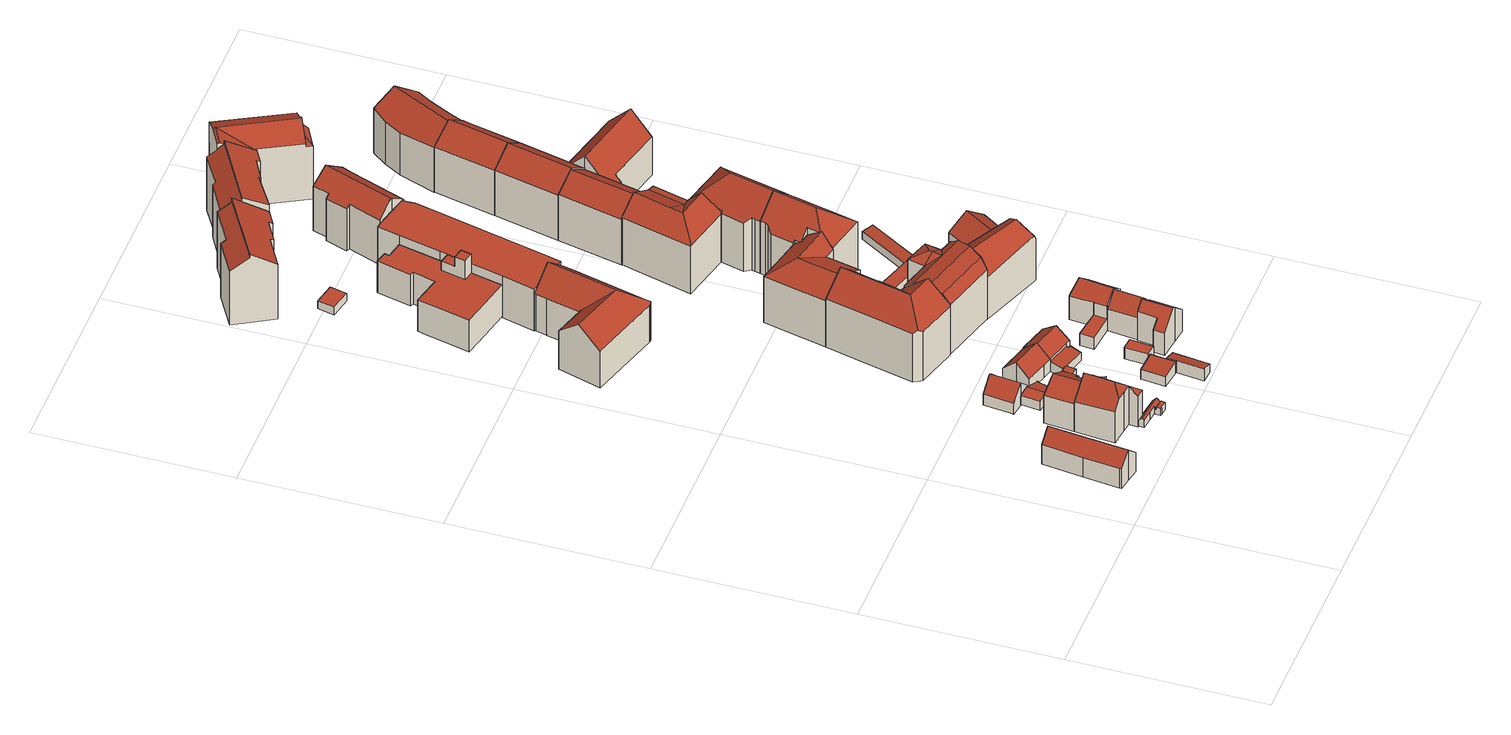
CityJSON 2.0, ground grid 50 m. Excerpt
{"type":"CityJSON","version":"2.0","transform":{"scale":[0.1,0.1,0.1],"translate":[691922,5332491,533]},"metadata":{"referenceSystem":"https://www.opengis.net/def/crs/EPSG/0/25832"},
"CityObjects":{
"building1":{"type":"Building","attributes":{"Gemeindeschluessel":"09162000","HoeheDach":"543.612","HoeheGrund":"534.623","Methode":"1000","NiedrigsteTraufeDesGebaeudes":"540.360","Geometrietyp2DReferenz":"3000","function":"31001_1000","roofType":"3100","measuredHeight":8.99,"storeysAboveGround":2},"geometry":[{"type":"MultiSurface","lod":"2","boundaries":[[[0,1,2,3]],[[4,5,6,7]],[[7,6,8,9]],[[0,10,11,12,1]],[[13,9,8,14,15]],[[3,2,5,4]],[[11,10,13,15]],[[11,15,14,12]],[[1,12,14,8,6,5,2]],[[10,0,3,4,7,9,13]]],"semantics":{"surfaces":[{"type":"WallSurface"},{"type":"RoofSurface"},{"type":"GroundSurface"}],"values":[0,0,0,0,0,0,0,1,1,2]}}]},
"building2":{"type":"Building","attributes":{"Gemeindeschluessel":"09162000","HoeheDach":"548.108","HoeheGrund":"534.430","Methode":"1000","NiedrigsteTraufeDesGebaeudes":"543.340","Geometrietyp2DReferenz":"3000","function":"31001_1000","roofType":"3200","measuredHeight":13.68,"storeysAboveGround":2},"geometry":[{"type":"MultiSurface","lod":"2","boundaries":[[[16,17,18,19]],[[20,21,22,23,24,25]],[[26,27,28,29]],[[30,31,32,33]],[[34,35,36,37]],[[38,39,25,24,40,41]],[[37,36,42,43]],[[43,42,17,16]],[[44,29,28,45,38,41]],[[45,46,35,21,20,25,39,38]],[[35,34,22,21]],[[28,27,32,31,47,46,45]],[[31,30,48,19,18,47]],[[47,18,17,42,36,35,46]],[[16,19,48,30,33,26,29,44,41,40,24,23,22,34,37,43]],[[33,32,27,26]]],"semantics":{"surfaces":[{"type":"WallSurface"},{"type":"RoofSurface"},{"type":"GroundSurface"}],"values":[0,0,0,0,0,0,0,0,0,1,0,1,0,1,2,0]}}]},
"building3":{"type":"Building","attributes":{"Gemeindeschluessel":"09162000","HoeheDach":"537.457","HoeheGrund":"534.820","Methode":"2000","NiedrigsteTraufeDesGebaeudes":"536.314","Geometrietyp2DReferenz":"3000","function":"31001_2000","roofType":"3100","measuredHeight":2.64},"geometry":[{"type":"MultiSurface","lod":"2","boundaries":[[[49,50,51,52]],[[53,54,55,56]],[[52,51,54,53]],[[57,58,49,52,53,56,59,60,61,62,63,64,65,66]],[[54,51,50,67,68,55]],[[60,69,70,61]],[[71,72,73,64,63,62]],[[65,74,75,66]],[[76,75,74,73,72]],[[70,69,77,78,76,72,71]],[[55,68,77,69,60,59,56]],[[77,68,67,78]],[[78,67,50,49,58,57,66,75,76]],[[61,70,71,62]],[[64,73,74,65]]],"semantics":{"surfaces":[{"type":"WallSurface"},{"type":"GroundSurface"},{"type":"RoofSurface"}],"values":[0,0,0,1,2,0,0,0,2,2,0,0,0,0,0]}}]},
"building4":{"type":"Building","attributes":{"Gemeindeschluessel":"09162000","HoeheDach":"545.490","HoeheGrund":"534.473","Methode":"2000","NiedrigsteTraufeDesGebaeudes":"538.808","Geometrietyp2DReferenz":"3000","function":"31001_1000","roofType":"3100","measuredHeight":11.02,"storeysAboveGround":2},"geometry":[{"type":"MultiSurface","lod":"2","boundaries":[[[79,80,81,82,83,84]],[[85,86,87,88]],[[89,90,91,87,86,92]],[[81,93,94,82]],[[95,88,87,91,96]],[[97,84,83,98,99,100,101,102,103,104,96,91,90]],[[94,98,83,82]],[[95,96,104,105]],[[106,103,102,107]],[[79,108,109,110,111,85,88,95,105,106,107,112,113,114,115,80]],[[79,84,97,108]],[[115,114,99,98,94,93]],[[115,93,81,80]],[[107,102,101,112]],[[105,104,103,106]],[[111,92,86,85]],[[110,109,108,97,90,89]],[[113,100,99,114]],[[112,101,100,113]],[[110,89,92,111]]],"semantics":{"surfaces":[{"type":"WallSurface"},{"type":"RoofSurface"},{"type":"GroundSurface"}],"values":[0,0,1,1,0,1,0,0,0,2,0,0,0,0,0,0,0,0,0,0]}}]},
"building5":{"type":"Building","attributes":{"Gemeindeschluessel":"09162000","HoeheDach":"537.330","HoeheGrund":"534.610","Methode":"2000","NiedrigsteTraufeDesGebaeudes":"537.330","Geometrietyp2DReferenz":"3000","function":"31001_2000","roofType":"1000","measuredHeight":2.72},"geometry":[{"type":"MultiSurface","lod":"2","boundaries":[[[116,117,118,119]],[[120,118,117,121]],[[122,116,119,123]],[[123,119,118,120]],[[121,117,116,122]],[[123,120,121,122]]],"semantics":{"surfaces":[{"type":"RoofSurface"},{"type":"WallSurface"},{"type":"GroundSurface"}],"values":[0,1,1,1,1,2]}}]},
"building6":{"type":"Building","attributes":{"Gemeindeschluessel":"09162000","HoeheDach":"540.920","HoeheGrund":"534.300","Methode":"2000","NiedrigsteTraufeDesGebaeudes":"537.464","Geometrietyp2DReferenz":"3000","function":"31001_1000","roofType":"3100","measuredHeight":6.62,"storeysAboveGround":1},"geometry":[{"type":"MultiSurface","lod":"2","boundaries":[[[124,125,126,127]],[[128,129,125,124,130,131]],[[132,133,134,126,125,129,128]],[[135,136,137,138,134,133]],[[139,140,141,142,131,130,124,127,143,144,145]],[[142,132,128,131]],[[134,138,137,145,144,143,127,126]],[[140,139,145,137,136,135]],[[141,140,135,133,132,142]]],"semantics":{"surfaces":[{"type":"WallSurface"},{"type":"RoofSurface"},{"type":"GroundSurface"}],"values":[0,0,1,1,2,0,0,0,0]}}]},
"building7":{"type":"Building","attributes":{"Gemeindeschluessel":"09162000","HoeheDach":"537.232","HoeheGrund":"534.680","Methode":"1000","NiedrigsteTraufeDesGebaeudes":"536.716","Geometrietyp2DReferenz":"3000","function":"31001_2000","roofType":"1000","measuredHeight":2.55},"geometry":[{"type":"MultiSurface","lod":"2","boundaries":[[[146,147,148,149]],[[146,150,151,152,153,147]],[[147,153,152,154,155,148]],[[149,148,155,156]],[[150,146,149,156,157,151]],[[154,152,151,157,156,155]]],"semantics":{"surfaces":[{"type":"WallSurface"},{"type":"RoofSurface"},{"type":"GroundSurface"}],"values":[0,0,1,0,2,0]}}]},
"building8":{"type":"Building","attributes":{"Gemeindeschluessel":"09162000","HoeheDach":"537.450","HoeheGrund":"534.527","Methode":"9999","NiedrigsteTraufeDesGebaeudes":"534.730","Geometrietyp2DReferenz":"3000","function":"31001_2000","roofType":"1000","measuredHeight":2.92},"geometry":[{"type":"MultiSurface","lod":"2","boundaries":[[[158,159,160,161]],[[162,163,164,165]],[[166,115,167,159,158,168]],[[169,165,164,161,160,170]],[[171,80,169,170]],[[166,168,172,173]],[[169,80,115,166,173,162,165]],[[171,170,160,159,167]],[[161,164,163,172,168,158]],[[80,171,167,115]],[[173,172,163,162]]],"semantics":{"surfaces":[{"type":"WallSurface"},{"type":"GroundSurface"},{"type":"RoofSurface"}],"values":[0,0,0,0,0,0,1,2,2,0,0]}}]},
"building9":{"type":"Building","attributes":{"Gemeindeschluessel":"09162000","HoeheDach":"537.350","HoeheGrund":"534.540","Methode":"1000","NiedrigsteTraufeDesGebaeudes":"537.350","Geometrietyp2DReferenz":"3000","function":"31001_2000","roofType":"1000","measuredHeight":2.81},"geometry":[{"type":"MultiSurface","lod":"2","boundaries":[[[174,175,176,177,178,179]],[[180,181,182,183,184,185,186,187,176,175,174]],[[188,184,183,189]],[[190,186,185,191]],[[192,187,186,190]],[[189,173,166,193,179,178,177,192,190,191,188]],[[189,183,182,173]],[[191,185,184,188]],[[173,182,181,166]],[[177,176,187,192]],[[193,166,181,180,174,179]]],"semantics":{"surfaces":[{"type":"WallSurface"},{"type":"RoofSurface"},{"type":"GroundSurface"}],"values":[0,1,0,0,0,2,0,0,0,0,0]}}]},
"building10":{"type":"Building","attributes":{"Gemeindeschluessel":"09162000","HoeheDach":"541.440","HoeheGrund":"534.390","Methode":"2000","NiedrigsteTraufeDesGebaeudes":"537.827","Geometrietyp2DReferenz":"3000","function":"31001_1000","roofType":"3100","measuredHeight":7.05,"storeysAboveGround":1},"geometry":[{"type":"MultiSurface","lod":"2","boundaries":[[[194,195,196,197,198]],[[199,195,194,200]],[[201,199,200,202,203,204,205,206]],[[204,207,208,205]],[[200,194,198,202]],[[205,208,209,206]],[[195,199,201,206,209,196]],[[198,197,207,204,203,202]],[[196,209,208,207,197]]],"semantics":{"surfaces":[{"type":"RoofSurface"},{"type":"WallSurface"},{"type":"GroundSurface"}],"values":[0,1,2,1,1,1,1,1,0]}}]},
"building11":{"type":"Building","attributes":{"Gemeindeschluessel":"09162000","HoeheDach":"538.033","HoeheGrund":"534.700","Methode":"1000","NiedrigsteTraufeDesGebaeudes":"537.458","Geometrietyp2DReferenz":"3000","function":"31001_2000","roofType":"1000","measuredHeight":3.33},"geometry":[{"type":"MultiSurface","lod":"2","boundaries":[[[210,211,212,213]],[[214,215,216,217]],[[218,219,220,221]],[[215,219,218,216]],[[212,221,220,213]],[[211,217,216,218,221,212]],[[214,217,211,210]],[[215,214,210,213,220,219]]],"semantics":{"surfaces":[{"type":"WallSurface"},{"type":"RoofSurface"},{"type":"GroundSurface"}],"values":[0,0,0,0,0,1,0,2]}}]},
"building12":{"type":"Building","attributes":{"Gemeindeschluessel":"09162000","HoeheDach":"538.319","HoeheGrund":"534.740","Methode":"1000","NiedrigsteTraufeDesGebaeudes":"537.349","Geometrietyp2DReferenz":"3000","function":"31001_2000","roofType":"2100","measuredHeight":3.58},"geometry":[{"type":"MultiSurface","lod":"2","boundaries":[[[222,214,215,223,224]],[[225,226,227,228,229]],[[214,228,227,215]],[[222,229,228,214]],[[224,225,229,222]],[[215,227,226,223]],[[223,226,225,224]]],"semantics":{"surfaces":[{"type":"GroundSurface"},{"type":"RoofSurface"},{"type":"WallSurface"}],"values":[0,1,2,2,2,2,2]}}]},
"building13":{"type":"Building","attributes":{"Gemeindeschluessel":"09162000","HoeheDach":"540.868","HoeheGrund":"534.379","Methode":"2000","NiedrigsteTraufeDesGebaeudes":"536.811","Geometrietyp2DReferenz":"3000","function":"31001_1000","roofType":"3100","measuredHeight":6.49,"storeysAboveGround":1},"geometry":[{"type":"MultiSurface","lod":"2","boundaries":[[[230,231,232,233]],[[206,234,235,236]],[[237,238,239,240]],[[241,242,243,244]],[[245,235,234,246]],[[199,244,243,247,248,246,234,206]],[[240,239,249,250]],[[250,249,251,252]],[[230,236,235,245,231]],[[253,233,232,254,255,256]],[[252,251,242,241]],[[230,233,253,237,240,250,252,241,244,199,206,236]],[[255,254,248,247]],[[248,254,232,231,245,246]],[[253,256,238,237]],[[242,251,249,239,238,256,255,247,243]]],"semantics":{"surfaces":[{"type":"WallSurface"},{"type":"RoofSurface"},{"type":"GroundSurface"}],"values":[0,0,0,0,1,0,0,0,0,0,0,2,0,1,0,1]}}]},
"building14":{"type":"Building","attributes":{"Gemeindeschluessel":"09162000","HoeheDach":"554.400","HoeheGrund":"534.410","Methode":"2000","NiedrigsteTraufeDesGebaeudes":"548.645","Geometrietyp2DReferenz":"3000","function":"31001_9998","roofType":"3100","measuredHeight":19.99,"storeysAboveGround":4},"geometry":[{"type":"MultiSurface","lod":"2","boundaries":[[[257,258,259,260,261,262]],[[263,264,265,266,267,268]],[[269,270,271,272]],[[267,273,274,275,276,268]],[[265,277,278,279,280,281,282,266]],[[272,271,283,284]],[[285,286,287,283,271,270,288,289,290,258,257,291,282]],[[292,293,294,290,289,288]],[[275,274,262,261]],[[295,296,278,277,265,264]],[[297,298,284,283,287,286]],[[285,299,300,301,302,303,297,286]],[[281,280,304,300,299,285,282]],[[305,279,278,296]],[[266,282,291,257,262,274,273,267]],[[279,305,306,307,304,280]],[[292,288,270,269]],[[301,300,304,307]],[[293,292,269,272,284,298,297,303,302,301,307,306,305,296,295,264,263,268,276,275,261,260,259,294]],[[259,258,290,294]]],"semantics":{"surfaces":[{"type":"WallSurface"},{"type":"RoofSurface"},{"type":"GroundSurface"}],"values":[0,0,0,0,1,0,1,0,0,0,0,0,1,0,1,0,0,0,2,0]}}]},
"building15":{"type":"Building","attributes":{"Gemeindeschluessel":"09162000","HoeheDach":"537.800","HoeheGrund":"534.540","Methode":"2000","NiedrigsteTraufeDesGebaeudes":"537.800","Geometrietyp2DReferenz":"3000","function":"31001_2000","roofType":"1000","measuredHeight":3.26},"geometry":[{"type":"MultiSurface","lod":"2","boundaries":[[[308,309,310,311]],[[312,313,314,315,316,317]],[[311,310,312,317]],[[310,309,318,319,314,313,312]],[[315,314,319,320]],[[311,317,316,315,320,321,308]],[[318,309,308,321,320,319]]],"semantics":{"surfaces":[{"type":"WallSurface"},{"type":"RoofSurface"},{"type":"GroundSurface"}],"values":[0,0,0,1,0,2,0]}}]},
"building16":{"type":"Building","attributes":{"Gemeindeschluessel":"09162000","HoeheDach":"550.310","HoeheGrund":"534.090","Methode":"2000","NiedrigsteTraufeDesGebaeudes":"545.001","Geometrietyp2DReferenz":"3000","function":"31001_1000","roofType":"3100","measuredHeight":16.22,"storeysAboveGround":4},"geometry":[{"type":"MultiSurface","lod":"2","boundaries":[[[322,323,324,325]],[[326,327,328,329]],[[330,331,332,333]],[[334,335,323,322]],[[336,337,338,339,340]],[[325,324,338,337]],[[341,342,343,328,327,344,345]],[[336,340,346,347]],[[341,339,338,324,323,335,348]],[[332,349,343,342,333]],[[350,344,327,326]],[[341,348,330,333,342]],[[335,334,331,330,348]],[[351,350,326,329,349,332,331,334,322,325,337,336,347,352,353,354]],[[350,351,355,345,344]],[[356,354,353,352,357]],[[355,351,354,356]],[[343,349,329,328]],[[347,346,357,352]],[[341,345,355,356,357,346,340,339]]],"semantics":{"surfaces":[{"type":"WallSurface"},{"type":"RoofSurface"},{"type":"GroundSurface"}],"values":[0,0,0,0,0,0,1,0,1,0,0,1,0,2,0,0,0,0,0,1]}}]},
"building17":{"type":"Building","attributes":{"Gemeindeschluessel":"09162000","HoeheDach":"545.024","HoeheGrund":"534.330","Methode":"1000","NiedrigsteTraufeDesGebaeudes":"540.988","Geometrietyp2DReferenz":"3000","function":"31001_1000","roofType":"3100","measuredHeight":10.69,"storeysAboveGround":2},"geometry":[{"type":"MultiSurface","lod":"2","boundaries":[[[358,359,360,361,362,363,364,365,366,367,368,369]],[[364,370,371,365]],[[368,372,373,369]],[[374,372,368,367,366,375]],[[359,376,377,360]],[[377,376,378,373,372,374,379]],[[359,358,369,373,378,376]],[[361,360,377,379,380,362]],[[363,381,370,364]],[[362,380,381,363]],[[379,374,375,371,370,381,380]],[[365,371,375,366]]],"semantics":{"surfaces":[{"type":"GroundSurface"},{"type":"WallSurface"},{"type":"RoofSurface"}],"values":[0,1,1,1,1,2,1,1,1,1,2,1]}}]},
"building18":{"type":"Building","attributes":{"Gemeindeschluessel":"09162000","HoeheDach":"549.221","HoeheGrund":"534.220","Methode":"2000","NiedrigsteTraufeDesGebaeudes":"543.650","Geometrietyp2DReferenz":"3000","function":"31001_1000","roofType":"1000","measuredHeight":15,"storeysAboveGround":3},"geometry":[{"type":"MultiSurface","lod":"2","boundaries":[[[382,383,384,385]],[[386,387,388,389]],[[390,391,392,393]],[[394,395,396,397,398,399,400,401,402,403,389,388,404]],[[405,406,407,408,409,410,411,412]],[[413,414,396,395,415,416,405,412]],[[417,387,386,418,419,420,421]],[[419,418,403,402]],[[422,423,424,425,409,408]],[[394,404,417,421]],[[393,392,426,427]],[[389,403,418,386]],[[428,429,401,400]],[[404,388,387,417]],[[385,384,391,390]],[[423,430,431,383,382,432,433,424]],[[434,429,428,435,427,426]],[[416,415,395,394,421,420,419,402,401,429,434,426,392,391,384,383,431,430,423,422,408,407,406,405]],[[400,399,398,397,396,414,413,412,411,410,409,425,424,433,432,382,385,390,393,427,435,428]]],"semantics":{"surfaces":[{"type":"WallSurface"},{"type":"RoofSurface"},{"type":"GroundSurface"}],"values":[0,0,0,0,0,0,0,0,0,0,0,1,0,1,0,0,0,1,2]}}]},
"building19":{"type":"Building","attributes":{"Gemeindeschluessel":"09162000","HoeheDach":"544.416","HoeheGrund":"534.260","Methode":"1000","NiedrigsteTraufeDesGebaeudes":"537.760","Geometrietyp2DReferenz":"3000","function":"31001_1000","roofType":"3100","measuredHeight":10.16,"storeysAboveGround":2},"geometry":[{"type":"MultiSurface","lod":"2","boundaries":[[[436,437,438,439]],[[440,441,442,443,444,445,446]],[[439,438,442,441]],[[447,448,449,450,451,452]],[[453,436,439,441,440,446,454,455,456,457,458,459,451,450,449,460]],[[442,438,461,448,447,452,462,463,464,465,443]],[[445,466,467,455,454,446]],[[437,468,469,448,461,438]],[[436,453,460,469,468,437]],[[444,470,471,467,466,445]],[[471,470,465,464,457,456,455,467]],[[464,463,462,452,451,459,458,457]],[[449,448,469,460]],[[444,443,465,470]]],"semantics":{"surfaces":[{"type":"WallSurface"},{"type":"GroundSurface"},{"type":"RoofSurface"}],"values":[0,0,0,0,1,2,0,2,0,2,0,0,0,0]}}]},
"building20":{"type":"Building","attributes":{"Gemeindeschluessel":"09162000","HoeheDach":"544.190","HoeheGrund":"534.220","Methode":"1000","NiedrigsteTraufeDesGebaeudes":"540.621","Geometrietyp2DReferenz":"3000","function":"31001_1000","roofType":"3100","measuredHeight":9.97,"storeysAboveGround":2},"geometry":[{"type":"MultiSurface","lod":"2","boundaries":[[[472,473,474,475]],[[474,476,477,478]],[[473,479,476,474]],[[475,474,478,480]],[[481,479,473,472]],[[476,482,483,477]],[[480,478,477,483]],[[472,475,480,483,482,481]],[[482,476,479,481]]],"semantics":{"surfaces":[{"type":"WallSurface"},{"type":"RoofSurface"},{"type":"GroundSurface"}],"values":[0,1,1,0,0,0,0,2,0]}}]},
"building21":{"type":"Building","attributes":{"Gemeindeschluessel":"09162000","HoeheDach":"552.290","HoeheGrund":"534.430","Methode":"2000","NiedrigsteTraufeDesGebaeudes":"549.208","Geometrietyp2DReferenz":"3000","function":"31001_1000","roofType":"3100","measuredHeight":17.86,"storeysAboveGround":4},"geometry":[{"type":"MultiSurface","lod":"2","boundaries":[[[484,485,486,487,305,307,301,488,489,490,491,492,493,494]],[[495,496,497,498]],[[499,500,501,502,503,504,505,506,507,508,509]],[[489,488,507,506]],[[510,499,509,511,512,513]],[[496,514,515,516,497]],[[493,501,500,494]],[[491,515,514,517,503,502,492]],[[486,518,519,487]],[[503,517,495,504]],[[301,307,511,509,508]],[[493,492,502,501]],[[504,495,498,505]],[[490,516,515,491]],[[305,512,511,307]],[[517,514,496,495]],[[520,518,486,485,521]],[[301,508,507,488]],[[489,506,505,498,497,516,490]],[[510,513,522,520,521]],[[484,494,500,499,510]],[[305,487,519,522,513,512]],[[518,520,522,519]],[[484,510,521,485]]],"semantics":{"surfaces":[{"type":"GroundSurface"},{"type":"RoofSurface"},{"type":"WallSurface"}],"values":[0,1,1,2,1,1,2,2,2,1,2,2,1,2,2,1,2,2,2,1,2,2,1,2]}}]},
"building22":{"type":"Building","attributes":{"Gemeindeschluessel":"09162000","HoeheDach":"552.260","HoeheGrund":"534.350","Methode":"2000","NiedrigsteTraufeDesGebaeudes":"548.125","Geometrietyp2DReferenz":"3000","function":"31001_1000","roofType":"3100","measuredHeight":17.91,"storeysAboveGround":4},"geometry":[{"type":"MultiSurface","lod":"2","boundaries":[[[523,524,525,526]],[[259,527,528,261]],[[529,530,531,532,533,534]],[[535,536,537,294]],[[294,537,527,259]],[[538,539,540,541,542,535,294,259,261,543,275,544,545,546,547,548,523,526,549]],[[531,550,551,552,525,524,553,554,555,532]],[[535,542,541,556,557,558,536]],[[543,261,528,529,534,275]],[[526,525,552,549]],[[548,553,524,523]],[[540,539,559,560,556,541]],[[534,533,532,555,546,545,544,275]],[[528,527,537,536,558,557,531,530,529]],[[557,556,560,559,551,550,531]],[[559,539,538,549,552,551]],[[554,553,548,547,546,555]]],"semantics":{"surfaces":[{"type":"WallSurface"},{"type":"RoofSurface"},{"type":"GroundSurface"}],"values":[0,0,1,0,0,2,1,0,0,0,0,0,0,1,1,0,0]}}]},
"building23":{"type":"Building","attributes":{"Gemeindeschluessel":"09162000","HoeheDach":"536.287","HoeheGrund":"533.990","Methode":"1000","NiedrigsteTraufeDesGebaeudes":"536.287","Geometrietyp2DReferenz":"3000","function":"31001_2000","roofType":"1000","measuredHeight":2.3},"geometry":[{"type":"MultiSurface","lod":"2","boundaries":[[[561,562,563,564]],[[562,565,566,563]],[[567,565,562,561]],[[564,563,566,568]],[[568,566,565,567]],[[564,568,567,561]]],"semantics":{"surfaces":[{"type":"WallSurface"},{"type":"RoofSurface"},{"type":"GroundSurface"}],"values":[0,1,0,0,0,2]}}]},
"building24":{"type":"Building","attributes":{"Gemeindeschluessel":"09162000","HoeheDach":"554.350","HoeheGrund":"533.870","Methode":"2000","NiedrigsteTraufeDesGebaeudes":"548.756","Geometrietyp2DReferenz":"3000","function":"31001_1000","roofType":"2200","measuredHeight":20.48,"storeysAboveGround":5},"geometry":[{"type":"MultiSurface","lod":"2","boundaries":[[[569,570,571,572]],[[571,570,573,574,575,576,577,578]],[[579,580,581,582]],[[583,572,571,578,584,585,586]],[[582,581,587,588]],[[589,574,573,590]],[[591,589,590,569,572,583,586,592,579,582,588,593,594]],[[594,576,575,591]],[[586,585,595,592]],[[590,573,570,569]],[[584,578,577,596]],[[592,595,580,579]],[[591,575,574,589]],[[576,594,593,588,587,596,577]],[[584,596,587,581,580,595,585]]],"semantics":{"surfaces":[{"type":"WallSurface"},{"type":"RoofSurface"},{"type":"GroundSurface"}],"values":[0,1,0,0,0,0,2,0,0,0,0,0,0,0,1]}}]},
"building25":{"type":"Building","attributes":{"Gemeindeschluessel":"09162000","HoeheDach":"538.297","HoeheGrund":"534.370","Methode":"1000","NiedrigsteTraufeDesGebaeudes":"537.617","Geometrietyp2DReferenz":"3000","function":"31001_2000","roofType":"2100","measuredHeight":3.93},"geometry":[{"type":"MultiSurface","lod":"2","boundaries":[[[597,598,599,600]],[[293,601,602,294]],[[603,604,605,606,599,598,607,602,601]],[[293,294,535,597,600,608,609,610,611]],[[600,599,606,608]],[[294,602,607,535]],[[609,605,604,610]],[[611,603,601,293]],[[535,607,598,597]],[[610,604,603,611]],[[608,606,605,609]]],"semantics":{"surfaces":[{"type":"WallSurface"},{"type":"RoofSurface"},{"type":"GroundSurface"}],"values":[0,0,1,2,0,0,0,0,0,0,0]}}]},
"building26":{"type":"Building","attributes":{"Gemeindeschluessel":"09162000","HoeheDach":"546.307","HoeheGrund":"533.830","Methode":"1000","NiedrigsteTraufeDesGebaeudes":"546.307","Geometrietyp2DReferenz":"3000","function":"31001_1000","roofType":"1000","measuredHeight":12.48,"storeysAboveGround":4},"geometry":[{"type":"MultiSurface","lod":"2","boundaries":[[[612,613,614,615]],[[616,617,618,619]],[[620,621,622,623]],[[624,625,626,627]],[[626,612,615,627]],[[628,623,622,629]],[[630,631,632,633]],[[613,628,629,614]],[[632,616,619,634,620,623,628,613,612,626,625,635,633]],[[619,618,636,634]],[[637,631,630,638,624,627,615,614,629,622,621,636,618,617]],[[634,636,621,620]],[[632,631,637,617,616]],[[638,630,633,635]],[[638,635,625,624]]],"semantics":{"surfaces":[{"type":"WallSurface"},{"type":"RoofSurface"},{"type":"GroundSurface"}],"values":[0,0,0,0,0,0,0,0,1,0,2,0,0,0,0]}}]},
"building27":{"type":"Building","attributes":{"Gemeindeschluessel":"09162000","HoeheDach":"551.610","HoeheGrund":"534.280","Methode":"2000","NiedrigsteTraufeDesGebaeudes":"545.939","Geometrietyp2DReferenz":"3000","function":"31001_9998","roofType":"3200","measuredHeight":17.33,"storeysAboveGround":4},"geometry":[{"type":"MultiSurface","lod":"2","boundaries":[[[639,640,641,642,643,644,645,646,647,648,649,650,651,652]],[[646,653,654,647]],[[640,639,652,655,656,657]],[[658,659,655,652,651,650,649,660]],[[661,657,656,655,659,658,662]],[[642,663,664,643]],[[645,665,653,646]],[[648,666,660,649]],[[647,654,666,648]],[[641,640,657,661,663,642]],[[662,658,660,666,654,653,665,667]],[[664,667,665,645,644,643]],[[661,662,667,664,663]]],"semantics":{"surfaces":[{"type":"GroundSurface"},{"type":"WallSurface"},{"type":"RoofSurface"}],"values":[0,1,1,1,2,1,1,1,1,1,2,1,2]}}]},
"building28":{"type":"Building","attributes":{"Gemeindeschluessel":"09162000","HoeheDach":"555.127","HoeheGrund":"534.210","Methode":"2000","NiedrigsteTraufeDesGebaeudes":"548.786","Geometrietyp2DReferenz":"3000","function":"31001_1000","roofType":"3200","measuredHeight":20.92,"storeysAboveGround":4},"geometry":[{"type":"MultiSurface","lod":"2","boundaries":[[[668,669,670,671]],[[672,673,674,675]],[[676,677,678,679,672,675,680,681,668,671,682,683,684,685]],[[685,686,687,676]],[[675,674,688,680]],[[677,689,690,678]],[[676,687,689,677]],[[683,691,692,684]],[[682,693,691,683]],[[688,674,673,694,695,692,691,693,670,669,696]],[[681,696,669,668]],[[671,670,693,682]],[[689,695,694,690]],[[680,688,696,681]],[[690,694,673,672,679,678]],[[686,685,684,692]],[[689,687,686,692,695]]],"semantics":{"surfaces":[{"type":"WallSurface"},{"type":"GroundSurface"},{"type":"RoofSurface"}],"values":[0,0,1,0,0,0,0,0,0,2,0,0,2,0,0,0,2]}}]},
"building29":{"type":"Building","attributes":{"Gemeindeschluessel":"09162000","HoeheDach":"552.072","HoeheGrund":"534.180","Methode":"2000","NiedrigsteTraufeDesGebaeudes":"547.992","Geometrietyp2DReferenz":"3000","function":"31001_1000","roofType":"2100","measuredHeight":17.89,"storeysAboveGround":4},"geometry":[{"type":"MultiSurface","lod":"2","boundaries":[[[697,698,699,700,701]],[[702,703,704,705]],[[706,707,708,709,710,711]],[[712,713,714,701,700,715]],[[716,717,718,719,715,700,699]],[[720,716,699,698]],[[718,717,721,705,704]],[[707,722,714,713,708]],[[712,715,719]],[[723,719,718,704,703]],[[723,711,710,712,719]],[[697,701,714,722]],[[712,710,709]],[[706,702,705,721,720,698,697,722,707]],[[702,706,711,723,703]],[[716,720,721,717]],[[709,708,713,712]]],"semantics":{"surfaces":[{"type":"WallSurface"},{"type":"RoofSurface"},{"type":"GroundSurface"}],"values":[0,0,0,1,1,0,0,0,1,1,1,0,0,2,0,0,1]}}]},
"building30":{"type":"Building","attributes":{"Gemeindeschluessel":"09162000","HoeheDach":"545.302","HoeheGrund":"534.299","Methode":"1000","NiedrigsteTraufeDesGebaeudes":"541.171","Geometrietyp2DReferenz":"3000","function":"31001_9998","roofType":"3100","measuredHeight":11,"storeysAboveGround":2},"geometry":[{"type":"MultiSurface","lod":"2","boundaries":[[[724,725,649,652]],[[726,727,728,729,730]],[[731,732,733,727]],[[734,729,728,735]],[[736,652,649,648,734,735,733,732]],[[735,728,727,733]],[[648,730,729,734]],[[731,737,736,732]],[[724,737,731,727,726,725]],[[737,724,652,736]],[[648,649,725,726,730]]],"semantics":{"surfaces":[{"type":"WallSurface"},{"type":"RoofSurface"},{"type":"GroundSurface"}],"values":[0,1,0,0,2,0,0,0,1,0,0]}}]},
"building31":{"type":"Building","attributes":{"Gemeindeschluessel":"09162000","HoeheDach":"536.997","HoeheGrund":"534.420","Methode":"2000","NiedrigsteTraufeDesGebaeudes":"536.705","Geometrietyp2DReferenz":"3000","function":"31001_2000","roofType":"1000","measuredHeight":2.58},"geometry":[{"type":"MultiSurface","lod":"2","boundaries":[[[738,739,740,741]],[[597,742,739,738]],[[743,740,739,742]],[[600,743,742,597]],[[741,740,743,600]],[[597,738,741,600]]],"semantics":{"surfaces":[{"type":"WallSurface"},{"type":"RoofSurface"},{"type":"GroundSurface"}],"values":[0,0,1,0,0,2]}}]},
"building32":{"type":"Building","attributes":{"Gemeindeschluessel":"09162000","HoeheDach":"554.073","HoeheGrund":"533.890","Methode":"2000","NiedrigsteTraufeDesGebaeudes":"549.270","Geometrietyp2DReferenz":"3000","function":"31001_1000","roofType":"2200","measuredHeight":20.18,"storeysAboveGround":5},"geometry":[{"type":"MultiSurface","lod":"2","boundaries":[[[744,745,746,747,748,588]],[[749,750,751,752]],[[753,754,755,756,757,758,759,746,745,744]],[[760,761,762,763]],[[763,764,749,752,594,765,766,588,748,747,767,768,769,770,771,760]],[[767,759,758,768]],[[763,762,772,764]],[[766,765,594,773,774,754,753,744,588]],[[764,772,750,749]],[[768,758,757,769]],[[754,774,775,755]],[[752,751,773,594]],[[747,746,759,767]],[[773,751,750,772,762,761,775,774]],[[761,760,771,770,756,755,775]],[[769,757,756,770]]],"semantics":{"surfaces":[{"type":"WallSurface"},{"type":"RoofSurface"},{"type":"GroundSurface"}],"values":[0,0,1,0,2,0,0,0,0,0,0,0,0,1,0,0]}}]},
"building33":{"type":"Building","attributes":{"Gemeindeschluessel":"09162000","HoeheDach":"555.130","HoeheGrund":"534.330","Methode":"1000","NiedrigsteTraufeDesGebaeudes":"548.705","Geometrietyp2DReferenz":"3000","function":"31001_1000","roofType":"3200","measuredHeight":20.8,"storeysAboveGround":4},"geometry":[{"type":"MultiSurface","lod":"2","boundaries":[[[776,777,778,692,779,780,781,782,783]],[[784,778,777,785]],[[786,787,788,784,785,789,790,791,792,793,794,795,796,797,798]],[[787,799,692,788]],[[779,800,801,802,803,780]],[[785,777,776,789]],[[781,780,803,794,793,792]],[[789,776,783,790]],[[800,804,798,797,796,801]],[[788,692,778,784]],[[786,805,799,787]],[[791,782,781,792]],[[795,802,801,796]],[[799,805,804,800,779,692]],[[798,804,805,786]],[[790,783,782,791]],[[794,803,802,795]]],"semantics":{"surfaces":[{"type":"RoofSurface"},{"type":"WallSurface"},{"type":"GroundSurface"}],"values":[0,1,2,1,0,1,1,1,1,1,1,1,1,0,1,1,1]}}]},
"building34":{"type":"Building","attributes":{"Gemeindeschluessel":"09162000","HoeheDach":"550.510","HoeheGrund":"533.778","Methode":"2000","NiedrigsteTraufeDesGebaeudes":"545.986","Geometrietyp2DReferenz":"3000","function":"31001_1000","roofType":"3100","measuredHeight":16.73,"storeysAboveGround":4},"geometry":[{"type":"MultiSurface","lod":"2","boundaries":[[[806,807,808,809]],[[810,811,812,813]],[[814,815,811,810]],[[816,817,618,818]],[[806,819,820,821,807]],[[822,823,824,821,820,812,811,815]],[[621,636,825,824,823]],[[813,812,820,819]],[[822,826,621,823]],[[826,822,815,814]],[[817,825,636,618]],[[808,816,818,809]],[[818,618,636,621,826,814,810,813,819,806,809]],[[817,816,808,807,821,824,825]]],"semantics":{"surfaces":[{"type":"WallSurface"},{"type":"RoofSurface"},{"type":"GroundSurface"}],"values":[0,0,0,0,0,1,0,0,0,0,0,0,2,1]}}]},
"building35":{"type":"Building","attributes":{"Gemeindeschluessel":"09162000","HoeheDach":"551.698","HoeheGrund":"534.097","Methode":"2000","NiedrigsteTraufeDesGebaeudes":"547.315","Geometrietyp2DReferenz":"3000","function":"31001_1000","roofType":"3100","measuredHeight":17.6,"storeysAboveGround":4},"geometry":[{"type":"MultiSurface","lod":"2","boundaries":[[[827,828,829,830]],[[831,832,833,834,835]],[[836,837,828,827]],[[838,839,837,836]],[[840,841,842,843]],[[831,835,839,838]],[[844,845,843,842]],[[830,829,845,844]],[[833,840,843,834]],[[841,832,831,838,836,827,830,844,842]],[[845,829,828,837,839,835,834,843]],[[833,832,841,840]]],"semantics":{"surfaces":[{"type":"WallSurface"},{"type":"RoofSurface"},{"type":"GroundSurface"}],"values":[0,0,0,0,0,0,0,0,1,2,1,0]}}]},
"building36":{"type":"Building","attributes":{"Gemeindeschluessel":"09162000","HoeheDach":"551.739","HoeheGrund":"534.050","Methode":"1000","NiedrigsteTraufeDesGebaeudes":"547.602","Geometrietyp2DReferenz":"3000","function":"31001_1000","roofType":"3100","measuredHeight":17.69,"storeysAboveGround":4},"geometry":[{"type":"MultiSurface","lod":"2","boundaries":[[[846,847,848,849]],[[850,851,852,853,854]],[[835,854,853,848,847]],[[853,852,855,856,849,848]],[[855,852,851,857]],[[858,835,847,846]],[[859,860,850,854,835,858]],[[857,860,859,858,846,849,856,855]],[[857,851,850,860]]],"semantics":{"surfaces":[{"type":"WallSurface"},{"type":"RoofSurface"},{"type":"GroundSurface"}],"values":[0,1,1,0,0,0,0,2,0]}}]},
"building37":{"type":"Building","attributes":{"Gemeindeschluessel":"09162000","HoeheDach":"553.650","HoeheGrund":"533.741","Methode":"2000","NiedrigsteTraufeDesGebaeudes":"549.627","Geometrietyp2DReferenz":"3000","function":"31001_1000","roofType":"3100","measuredHeight":19.91,"storeysAboveGround":5},"geometry":[{"type":"MultiSurface","lod":"2","boundaries":[[[861,862,863,864]],[[865,866,867,868,869,870]],[[867,871,872,868]],[[861,873,874,862]],[[871,875,876,872]],[[877,878,879,880]],[[881,864,863,882,876,875]],[[883,877,880,884,865,870]],[[876,882,885,869,868,872]],[[883,878,877]],[[869,885,878,883,870]],[[878,886,879]],[[885,882,863,862,874,886,878]],[[873,884,880,879,886,874]],[[871,867,866,881,875]],[[881,866,865,884,873,861,864]]],"semantics":{"surfaces":[{"type":"WallSurface"},{"type":"RoofSurface"},{"type":"GroundSurface"}],"values":[0,0,1,0,1,1,0,0,0,1,1,1,1,0,0,2]}}]},
"building38":{"type":"Building","attributes":{"Gemeindeschluessel":"09162000","HoeheDach":"551.753","HoeheGrund":"533.960","Methode":"1000","NiedrigsteTraufeDesGebaeudes":"547.427","Geometrietyp2DReferenz":"3000","function":"31001_1000","roofType":"3100","measuredHeight":17.79,"storeysAboveGround":4},"geometry":[{"type":"MultiSurface","lod":"2","boundaries":[[[887,888,855,852,889,890,891,849]],[[890,892,893,894,895,896,891]],[[891,896,895,897,898,849]],[[897,895,894,899]],[[889,852,900,901,893,892,890]],[[902,855,888,887,849,898,897,899,903,904]],[[893,901,904,903,899,894]],[[855,902,904,901,900,852]]],"semantics":{"surfaces":[{"type":"WallSurface"},{"type":"RoofSurface"},{"type":"GroundSurface"}],"values":[0,1,0,0,1,2,0,0]}}]},
"building39":{"type":"Building","attributes":{"Gemeindeschluessel":"09162000","HoeheDach":"551.306","HoeheGrund":"533.930","Methode":"2000","NiedrigsteTraufeDesGebaeudes":"543.670","Geometrietyp2DReferenz":"3000","function":"31001_1000","roofType":"3100","measuredHeight":17.38,"storeysAboveGround":3},"geometry":[{"type":"MultiSurface","lod":"2","boundaries":[[[905,906,907,908,909,910]],[[906,905,910,911,912,913,914,915,916]],[[917,918,919,920]],[[907,906,916,921]],[[914,913,922,923,924,925]],[[923,922,926,927]],[[928,911,910,909]],[[916,915,914,925,929,921]],[[927,926,918,917]],[[911,928,930,920,919,912]],[[912,919,918,926,922,913]],[[930,928,909,908,907,921,929,925,924,923,927,917,920]]],"semantics":{"surfaces":[{"type":"WallSurface"},{"type":"RoofSurface"},{"type":"GroundSurface"}],"values":[0,1,0,0,0,0,0,0,0,0,1,2]}}]},
"building40":{"type":"Building","attributes":{"Gemeindeschluessel":"09162000","HoeheDach":"551.422","HoeheGrund":"533.770","Methode":"2000","NiedrigsteTraufeDesGebaeudes":"546.477","Geometrietyp2DReferenz":"3000","function":"31001_1000","roofType":"3100","measuredHeight":17.65,"storeysAboveGround":4},"geometry":[{"type":"MultiSurface","lod":"2","boundaries":[[[931,932,933,934]],[[935,936,937,938,939]],[[933,932,940,941]],[[942,943,944,945,938,937,946]],[[933,941,947,948,949,950,951,952,936,935,934]],[[953,945,944,949,948]],[[937,936,952,946]],[[954,953,948,947]],[[953,954,940,932,931,939,938,945]],[[939,931,934,935]],[[941,940,954,947]],[[949,944,943,950]],[[942,951,950,943]],[[951,942,946,952]]],"semantics":{"surfaces":[{"type":"WallSurface"},{"type":"RoofSurface"},{"type":"GroundSurface"}],"values":[0,0,0,1,2,0,0,0,1,0,0,0,0,0]}}]}
},
"vertices":[
[137,61,16],[137,61,105],[105,66,74],[105,66,16],[105,72,16],[105,72,74],[115,162,74],[115,162,16],[128,267,75],[128,267,16],[171,55,16],[171,55,74],[138,61,106],[192,260,16],[159,263,106],[192,260,74],
[351,122,14],[351,122,106],[349,122,108],[349,122,14],[264,234,105],[307,229,145],[307,229,14],[264,234,14],[262,234,14],[262,234,103],[326,124,14],[326,124,128],[303,127,128],[303,127,14],[347,98,14],[347,98,106],[324,100,106],[324,100,14],[314,228,14],[314,228,151],[345,225,122],[345,225,14],[254,132,107],[258,178,105],[258,178,14],[254,132,14],[363,223,106],[363,223,14],[277,130,14],[277,130,128],[305,152,151],[347,100,107],[347,100,14],
[398,60,18],[398,60,40],[377,63,40],[377,63,18],[377,62,18],[377,62,40],[375,63,40],[375,63,18],[401,82,18],[400,71,18],[376,74,18],[377,80,18],[354,82,18],[323,85,18],[323,90,18],[324,100,18],[347,98,18],[402,92,18],[400,71,40],[376,74,40],[377,80,39],[354,82,39],[323,85,39],[323,90,44],[324,100,34],[347,98,34],[402,92,34],[401,82,45],[376,74,33],[400,71,33],
[363,223,15],[401,220,15],[401,220,69],[369,223,69],[369,223,88],[363,223,92],[268,310,15],[268,310,97],[311,305,121],[311,305,15],[307,229,122],[312,228,125],[318,304,125],[262,234,97],[403,240,58],[371,244,58],[353,300,15],[353,300,102],[345,225,103],[371,244,88],[357,245,97],[357,242,97],[347,242,103],[349,260,103],[369,259,89],[373,298,89],[373,298,15],[369,259,15],[349,260,15],[345,225,15],[314,228,15],[307,229,15],[262,234,15],[347,242,15],[357,242,15],[357,245,15],[403,240,15],
[340,326,43],[345,377,43],[312,380,43],[306,331,43],[312,380,16],[345,377,16],[340,326,16],[306,331,16],
[286,462,13],[286,462,46],[319,459,77],[319,459,13],[277,385,45],[278,394,45],[278,394,13],[277,385,13],[312,380,78],[313,380,79],[321,458,79],[345,377,49],[353,455,49],[353,456,49],[335,458,67],[353,455,13],[345,377,13],[313,380,13],[312,380,13],[321,458,13],[335,458,13],[353,456,13],
[365,324,17],[365,324,38],[340,326,42],[340,326,17],[375,354,17],[378,363,17],[378,363,37],[375,354,37],[376,363,37],[345,377,42],[345,377,17],[376,363,17],
[403,244,17],[403,244,35],[438,240,35],[438,240,17],[440,288,15],[440,288,17],[441,288,17],[441,288,15],[407,290,15],[403,240,36],[407,290,17],[437,216,15],[437,216,44],[401,220,44],[407,293,17],[407,293,15],
[392,291,44],[392,292,44],[394,321,44],[394,321,15],[392,292,15],[392,291,15],[398,291,44],[407,290,44],[407,293,44],[439,289,44],[443,315,44],[435,318,44],[435,316,44],[411,319,44],[443,315,15],[439,289,15],[435,316,15],[435,318,15],[411,319,15],[398,291,15],
[421,360,51],[445,354,51],[454,389,84],[373,411,84],[364,377,51],[445,354,14],[421,360,14],[454,389,14],[364,377,14],[373,411,14],[374,412,14],[383,448,14],[464,426,14],[374,412,83],[383,448,48],[464,426,48],
[530,79,17],[530,79,50],[477,85,45],[477,85,17],[532,79,17],[533,102,17],[533,102,50],[532,79,50],[537,143,50],[537,143,17],[484,148,17],[484,148,45],
[524,9,17],[566,99,17],[556,6,17],[556,6,43],[566,99,43],[533,102,53],[532,79,53],[524,9,53],
[522,333,14],[522,333,52],[508,337,52],[508,337,14],[464,426,51],[541,404,51],[541,404,14],[513,329,14],[513,329,44],[505,299,38],[505,299,14],[443,315,14],[443,315,38],[435,318,38],[435,318,14],[531,368,79],[454,390,79],[444,354,45],[444,354,51],[450,314,38],[450,314,14],[450,313,38],[450,313,14],[506,331,14],[508,336,51],[508,336,45],[506,331,44],
[419,852,214],[428,849,205],[428,849,14],[419,852,14],[418,852,14],[418,852,213],[316,629,14],[322,619,14],[322,619,160],[316,629,167],[310,640,159],[310,640,14],[452,770,14],[452,770,167],[447,747,167],[447,747,14],[335,749,159],[363,868,159],[363,868,14],[335,749,14],[424,591,160],[431,590,160],[445,648,214],[445,649,214],[438,651,214],[377,668,214],[457,744,157],[457,744,14],[451,715,156],[450,715,157],[450,718,157],[443,773,176],[450,809,177],[457,840,177],[392,733,214],[443,773,14],[450,809,14],[457,840,14],[424,591,14],[431,590,14],[450,715,14],[450,718,14],[453,715,156],[460,712,157],[460,712,14],[453,715,14],[451,715,14],[448,661,203],[445,648,14],[445,649,14],[448,661,14],
[574,205,15],[574,205,48],[568,145,48],[568,145,15],[538,148,48],[541,192,48],[542,205,48],[542,205,15],[541,192,15],[538,148,15],[543,208,48],[542,208,48],[542,208,15],[543,208,15],
[202,1489,11],[202,1489,120],[208,1516,120],[208,1516,11],[260,1256,11],[260,1256,122],[254,1257,121],[254,1257,11],[181,1399,126],[181,1399,11],[97,1424,11],[97,1424,125],[201,1488,11],[201,1488,120],[313,1497,11],[209,1521,11],[209,1521,120],[267,1508,173],[313,1497,131],[224,1328,173],[81,1370,173],[64,1312,121],[263,1257,124],[263,1258,125],[323,1495,121],[323,1495,11],[182,1404,121],[64,1312,11],[263,1257,11],[268,1261,11],[322,1490,11],[315,1463,11],[315,1462,11],[268,1261,121],[315,1462,122],[322,1490,121],
[684,193,13],[677,113,13],[641,118,13],[631,119,13],[584,124,13],[587,153,13],[608,150,13],[614,200,13],[618,200,13],[638,198,13],[651,197,13],[684,194,13],[608,150,99],[614,200,100],[651,197,109],[684,194,80],[638,198,120],[618,200,103],[677,113,80],[641,118,111],[684,193,80],[631,119,120],[584,124,80],[587,153,80],
[207,1812,12],[207,1812,106],[198,1815,106],[198,1815,12],[228,1719,133],[228,1719,162],[255,1713,162],[255,1713,133],[219,1903,12],[219,1903,106],[250,1896,106],[250,1896,12],[249,1686,106],[231,1605,106],[231,1605,12],[249,1686,12],[255,1713,12],[263,1748,12],[267,1767,12],[267,1767,106],[263,1748,106],[263,1748,133],[249,1686,162],[88,1637,106],[107,1718,106],[113,1745,106],[119,1772,106],[119,1772,12],[113,1745,12],[107,1718,12],[88,1637,12],[154,1622,12],[204,1611,12],[204,1611,106],[154,1622,106],[222,1692,162],[236,1754,133],[236,1754,106],[228,1719,106],[222,1692,106],[184,1757,106],[193,1755,106],[193,1755,12],[184,1757,12],[247,1883,106],[247,1883,12],[291,1874,12],[291,1874,106],[195,1763,106],[200,1783,106],[200,1783,12],[195,1763,12],[264,1880,106],[264,1880,12],
[693,269,13],[693,269,85],[659,273,114],[659,273,13],[625,277,13],[626,277,13],[626,277,86],[625,277,85],[625,277,48],[552,284,48],[552,284,13],[635,372,85],[669,360,114],[669,360,13],[635,372,13],[634,372,13],[634,372,84],[697,305,13],[556,319,13],[556,320,13],[585,316,13],[629,311,13],[630,312,13],[631,336,13],[702,349,13],[663,308,114],[631,336,85],[630,312,86],[629,311,86],[629,311,85],[556,319,48],[556,320,48],[697,305,85],[702,349,85],[629,311,48],[585,316,48],
[684,194,12],[684,194,77],[651,197,112],[651,197,12],[659,273,112],[626,277,77],[618,200,77],[693,269,76],[618,200,12],[693,269,12],[659,273,12],[626,277,12],
[607,603,14],[600,591,14],[575,550,14],[431,589,14],[471,709,14],[541,689,14],[551,734,14],[616,714,14],[606,671,14],[641,661,14],[636,654,14],[574,682,181],[576,690,181],[551,733,162],[541,691,162],[626,637,185],[636,654,170],[641,661,163],[606,671,163],[606,672,163],[569,657,181],[541,690,162],[541,689,163],[471,709,162],[460,712,162],[454,684,185],[607,603,193],[448,661,190],[445,648,193],[445,647,193],[615,713,163],[616,714,162],[551,734,162],[607,673,163],[575,550,162],[431,589,162],[587,569,185],[600,591,190],[436,610,185],
[533,1001,14],[533,1001,152],[528,983,165],[528,983,14],[428,849,186],[418,852,192],[416,853,193],[434,931,193],[441,963,193],[400,1029,152],[387,974,152],[363,868,152],[493,829,14],[493,829,151],[457,840,171],[547,940,14],[540,910,14],[517,915,14],[512,916,14],[511,914,14],[416,853,14],[387,974,14],[400,1029,14],[401,1031,14],[454,1019,14],[527,1002,14],[556,978,14],[524,945,193],[547,940,193],[556,978,165],[527,1002,152],[454,1019,151],[401,1031,151],[512,916,153],[512,916,152],[511,914,152],[540,910,152],[517,915,152],
[170,1960,10],[170,1960,33],[115,1972,33],[115,1972,10],[179,2003,33],[124,2015,33],[179,2003,10],[124,2015,10],
[143,2137,9],[143,2137,171],[61,2090,172],[61,2090,9],[148,2129,165],[204,2162,165],[211,2153,158],[248,2174,158],[203,2249,214],[29,2146,214],[99,2228,9],[99,2228,179],[186,2279,179],[186,2279,9],[29,2146,9],[29,2146,203],[5,2187,170],[5,2187,9],[191,2270,186],[191,2270,9],[204,2162,9],[148,2129,9],[211,2153,9],[92,2239,9],[203,2249,9],[248,2174,9],[92,2239,170],[203,2249,203],
[669,775,14],[669,775,53],[700,766,53],[700,766,14],[450,809,46],[457,840,53],[492,797,46],[686,738,46],[695,753,50],[702,765,53],[493,829,53],[702,765,14],[695,753,14],[686,738,14],[492,797,14],
[231,1605,133],[267,1767,133],[267,1767,8],[231,1605,8],[411,1877,133],[411,1877,8],[410,1908,8],[410,1908,133],[318,1929,133],[318,1929,8],[304,1931,8],[304,1931,133],[313,1497,8],[313,1497,133],[209,1521,133],[209,1521,8],[291,1874,133],[291,1874,8],[324,1498,8],[330,1524,8],[330,1524,133],[324,1498,133],[367,1918,133],[323,1495,133],[367,1918,8],[400,1830,8],[323,1495,8],
[776,539,13],[742,489,13],[735,491,13],[575,550,13],[600,591,13],[605,599,13],[607,603,13],[636,654,13],[641,651,13],[702,613,13],[744,584,13],[776,562,13],[785,555,13],[786,555,13],[636,654,132],[641,651,133],[786,555,129],[776,539,131],[742,489,138],[776,562,151],[785,555,131],[744,584,146],[735,491,151],[738,535,186],[575,550,137],[600,591,178],[607,603,183],[702,613,139],[605,599,186],
[541,1062,12],[541,1062,158],[557,1074,170],[557,1074,12],[556,978,12],[556,978,188],[528,983,163],[528,983,12],[682,1051,12],[644,886,12],[540,910,12],[547,943,12],[533,1001,12],[527,1002,12],[559,1081,12],[562,1094,12],[617,1081,12],[685,1065,12],[685,1065,158],[682,1051,158],[533,1001,163],[644,886,158],[540,910,158],[562,1094,170],[617,1081,221],[559,1081,170],[547,943,188],[592,970,221],[527,1002,158],
[557,1389,12],[542,1393,12],[542,1393,191],[543,1393,191],[557,1389,182],[577,1190,12],[577,1190,155],[572,1192,155],[572,1192,12],[599,1275,12],[624,1373,12],[624,1373,150],[600,1279,150],[600,1279,154],[599,1275,158],[580,1284,154],[604,1378,154],[599,1379,156],[519,1298,191],[491,1404,154],[444,1222,154],[446,1222,155],[510,1264,191],[491,1404,12],[444,1222,12],[599,1379,12],[591,1245,191],
[786,555,82],[744,584,123],[743,584,123],[802,676,123],[760,705,83],[719,640,83],[702,613,83],[845,649,83],[845,649,13],[802,676,13],[719,640,13],[760,705,13],[804,584,13],[804,584,82],
[750,911,14],[750,911,37],[777,895,40],[777,895,14],[669,775,37],[700,766,40],
[191,2270,163],[192,2270,163],[289,2325,164],[289,2325,9],[192,2270,9],[332,2223,9],[332,2223,177],[329,2227,180],[329,2227,9],[202,2250,181],[215,2228,201],[393,2332,201],[385,2346,188],[383,2345,188],[373,2367,169],[293,2319,170],[429,2265,9],[429,2265,170],[394,2245,171],[394,2245,9],[388,2253,9],[215,2228,9],[202,2250,9],[293,2319,9],[373,2367,9],[383,2345,9],[385,2346,9],[393,2332,9],[388,2253,176],[248,2174,177],[215,2228,211],[393,2332,211],
[567,1116,169],[565,1107,169],[562,1094,169],[644,1194,221],[598,1269,164],[577,1191,163],[572,1192,158],[557,1132,157],[562,1094,13],[565,1107,13],[689,1080,13],[685,1065,13],[617,1081,13],[567,1116,13],[557,1132,13],[572,1192,13],[577,1191,13],[598,1269,13],[599,1275,13],[607,1275,13],[725,1246,13],[726,1245,13],[728,1244,13],[685,1065,157],[726,1245,159],[725,1246,158],[607,1275,157],[599,1275,159],[728,1244,157],[689,1080,157],
[481,2077,8],[481,2077,130],[468,2049,132],[468,2049,8],[359,2074,8],[359,2074,134],[369,2071,142],[369,2071,8],[339,2018,8],[339,2018,134],[411,1904,136],[410,1908,137],[411,1904,8],[384,2114,8],[384,2114,142],[425,2098,175],[348,2014,142],[318,1929,142],[361,1919,175],[367,1918,171],[348,2014,8],
[621,1473,11],[621,1473,143],[599,1379,144],[599,1379,11],[580,1557,11],[527,1570,11],[527,1570,148],[578,1557,187],[580,1557,186],[625,1491,11],[625,1491,143],[636,1543,11],[636,1543,143],[491,1404,148],[491,1404,11],[542,1393,11],[542,1393,187],[557,1389,11],[557,1389,175],
[527,1570,10],[527,1570,146],[564,1736,146],[564,1736,10],[636,1543,146],[649,1598,146],[674,1710,146],[619,1723,187],[582,1557,187],[674,1710,10],[619,1723,10],[649,1598,10],[580,1557,10],[582,1557,10],[636,1543,10],
[578,2219,7],[578,2219,176],[537,2198,202],[537,2198,7],[429,2264,7],[490,2150,7],[490,2150,166],[482,2165,166],[482,2165,175],[429,2264,175],[491,2151,167],[501,2175,182],[483,2399,7],[483,2399,176],[545,2180,168],[539,2195,182],[388,2341,206],[437,2367,206],[430,2371,204],[385,2346,204],[545,2180,7],[539,2195,202],[426,2271,175],[385,2346,7],[532,2191,206],[434,2373,206],
[620,1723,10],[631,1721,10],[631,1721,179],[620,1723,188],[564,1736,145],[620,1724,188],[654,1877,188],[652,1878,186],[599,1894,145],[565,1740,145],[599,1894,10],[565,1740,10],[652,1878,10],[706,1847,144],[710,1861,144],[706,1847,10],[654,1877,10],[710,1861,10],
[663,1473,117],[661,1463,107],[661,1463,9],[663,1473,9],[664,1478,9],[664,1478,123],[816,1441,123],[828,1497,183],[636,1542,183],[625,1491,127],[623,1482,117],[621,1473,107],[688,1589,9],[688,1589,122],[841,1553,121],[841,1553,9],[621,1473,9],[636,1543,182],[636,1543,9],[636,1542,9],[625,1491,9],[649,1598,122],[649,1598,9],[816,1441,9],[623,1482,9],[828,1497,9],
[778,1993,139],[750,1955,145],[750,1955,8],[778,1993,8],[732,2033,8],[686,2070,8],[686,2070,144],[730,2035,184],[732,2033,183],[736,1930,146],[736,1930,8],[632,1987,135],[599,1894,144],[652,1878,184],[653,1878,184],[658,2032,137],[720,1894,8],[710,1861,8],[652,1878,8],[599,1894,8],[632,1987,8],[658,2032,8],[710,1861,141],[720,1894,145]
]}
